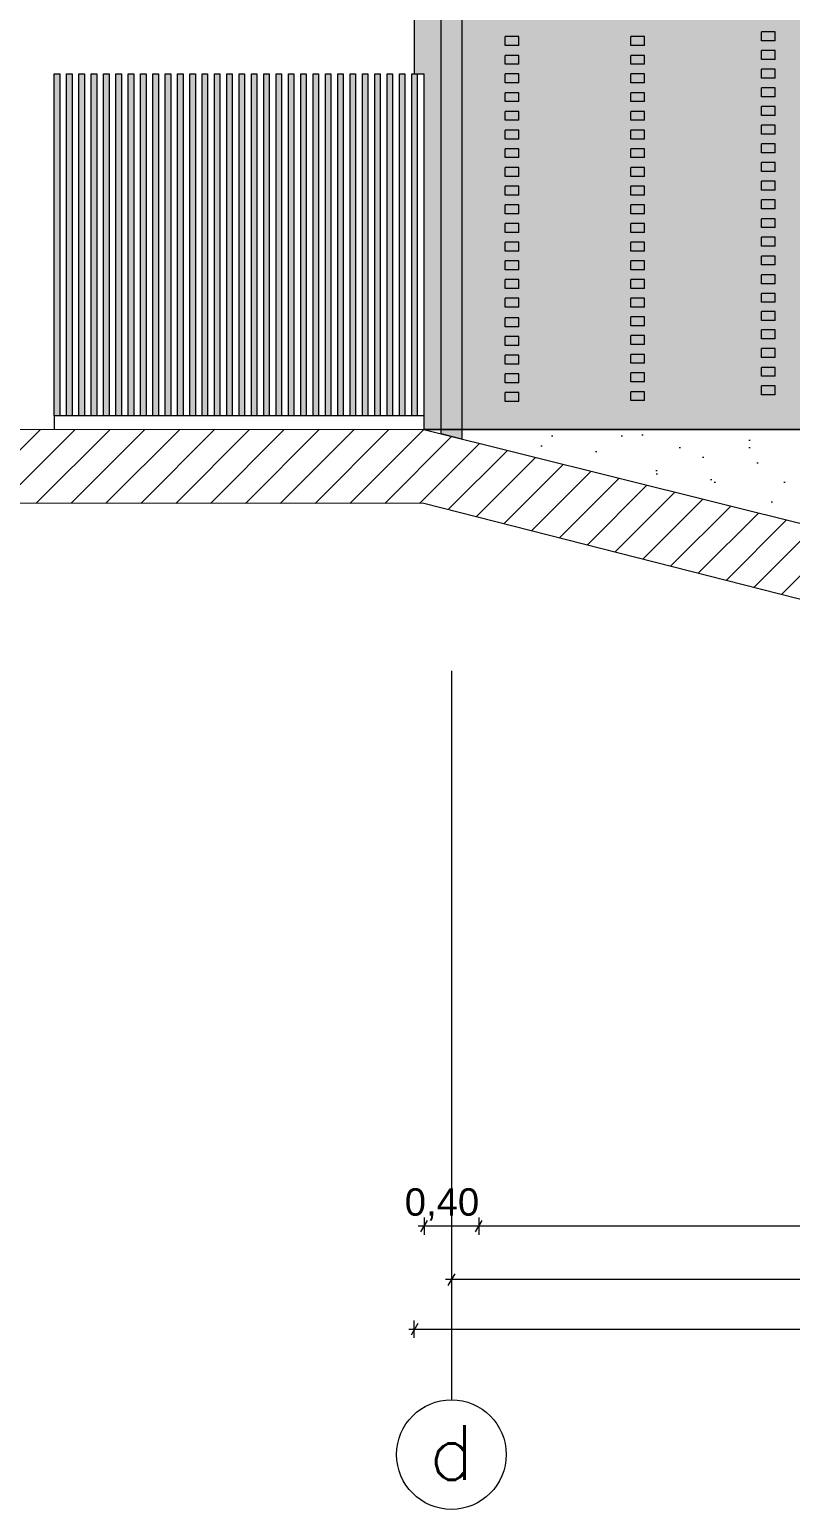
# Model space of a CAD drawing. Header units: metres. Extents: x 476297 to 476657, y 4620828 to 4621206.
# Drawn here: x 476550.35 to 476555.9, y 4621021.18 to 4621031.99 of the extents above; entities that cross this region are included whole.
import ezdxf

# ---------------------------------------------------------------- set-up
doc = ezdxf.new("R2010")
doc.units = ezdxf.units.M
doc.header["$MEASUREMENT"] = 0
doc.set_wipeout_variables(frame=1)
doc.linetypes.add('Wipeout_Contour', pattern=[1, 0, -1])
for name, color, linetype in [('0_Pen_No__42_Pen_No__250', 7, 'Continuous'), ('a-iataki_Pen_No__5_Pen_No__5', 7, 'Continuous'), ('New2D Drafting - General_Pen_No__30_Pen_No__9_Pen_No__9', 7, 'Continuous'), ('New2D Drafting - General_Pen_No__7', 7, 'Continuous'), ('New_________ _________ ___2', 7, 'Continuous'), ('NewStructural - Bearing', 7, 'Continuous'), ('zoma', 7, 'Continuous'), ('zoma_Pen_No__5', 7, 'Continuous')]:
    doc.layers.add(name, color=color, linetype=linetype)
doc.styles.add('GENERATED_STYLE_2', font='arial.ttf')
doc.dimstyles.new('GENERATED_STYLE__1', dxfattribs={"dimtxt": 0.2, "dimasz": 0.064421, "dimexe": 0.18, "dimexo": 0.003, "dimgap": 0.09, "dimtad": 1, "dimtih": 1, "dimtoh": 1, "dimzin": 0, "dimdsep": 46, "dimtxsty": 'GENERATED_STYLE_2', "dimblk": 'ARROWHEAD_2', "dimblk1": 'ARROWHEAD_2', "dimblk2": 'ARROWHEAD_2', "dimcen": 0.09, "dimclrd": 142, "dimclre": 142, "dimclrt": 142, "dimadec": 0, "dimazin": 0, "dimtfac": 1, "dimtdec": 4, "dimtmove": 0, "dimatfit": 3, "dimfxl": 1, "dimtolj": 1, "dimtzin": 0, "dimarcsym": 0})
doc.dimstyles.new('GENERATED_STYLE__2', dxfattribs={"dimtxt": 0.2, "dimasz": 0.064421, "dimexe": 0.18, "dimexo": 0.003, "dimgap": 0.09, "dimtad": 1, "dimtih": 1, "dimtoh": 1, "dimzin": 0, "dimdsep": 46, "dimtxsty": 'GENERATED_STYLE_2', "dimblk": 'ARROWHEAD_2', "dimblk1": 'ARROWHEAD_2', "dimblk2": 'ARROWHEAD_2', "dimcen": 0.09, "dimclrd": 142, "dimclre": 142, "dimclrt": 142, "dimadec": 0, "dimazin": 0, "dimtfac": 1, "dimtdec": 4, "dimtmove": 2, "dimatfit": 3, "dimfxl": 1, "dimtolj": 1, "dimtzin": 0, "dimarcsym": 0})

# ---------------------------------------------------------------- blocks, each defined once
blk = doc.blocks.new('*D18', base_point=(476844.527, 4621385.791))
at = {"layer": 'zoma', "color": 142, "linetype": 'Continuous', "lineweight": 0, "transparency": 16777216}
for p, q in [((476553.45, 4621022.9), (476553.401, 4621022.815)), ((476553.426, 4621022.921), (476553.426, 4621022.794)), ((476560.301, 4621022.815), (476560.35, 4621022.9)), ((476560.326, 4621022.921), (476560.326, 4621022.794)), ((476553.426, 4621022.858), (476553.384, 4621022.858)), ((476560.326, 4621022.858), (476553.426, 4621022.858))]:
    blk.add_line(p, q, dxfattribs=at)
at = {"layer": 'zoma', "color": 142, "lineweight": 0, "transparency": 16777216, "insert": (476556.61, 4621022.898), "char_height": 0.2, "attachment_point": 7, "style": 'GENERATED_STYLE_2'}
blk.add_mtext('\\A1;{\\pql;\\fArial CYR|b0|i0|c204|p34;6,90}', dxfattribs=at)
blk = doc.blocks.new('ARROWHEAD_2')
at = {"color": 0, "linetype": 'Continuous', "lineweight": 0}
for p, q in [((0, 0), (-1, 0)), ((-0.38, -0.66), (0.38, 0.66))]:
    blk.add_line(p, q, dxfattribs=at)
blk = doc.blocks.new('*D24', base_point=(476844.527, 4621385.791))
at = {"layer": 'zoma', "color": 142, "linetype": 'Continuous', "lineweight": 0, "transparency": 16777216}
for p, q in [((476553.626, 4621023.311), (476553.626, 4621023.184)), ((476560.126, 4621023.311), (476560.126, 4621023.184)), ((476553.601, 4621023.205), (476553.65, 4621023.29)), ((476560.126, 4621023.247), (476553.626, 4621023.247)), ((476560.101, 4621023.205), (476560.15, 4621023.29))]:
    blk.add_line(p, q, dxfattribs=at)
at = {"layer": 'zoma', "color": 142, "lineweight": 0, "transparency": 16777216, "insert": (476556.61, 4621023.287), "char_height": 0.2, "attachment_point": 7, "style": 'GENERATED_STYLE_2'}
blk.add_mtext('\\A1;{\\pql;\\fArial CYR|b0|i0|c204|p34;6,50}', dxfattribs=at)
blk = doc.blocks.new('*D25', base_point=(476844.527, 4621385.791))
at = {"layer": 'zoma', "color": 142, "linetype": 'Continuous', "lineweight": 0, "transparency": 16777216}
for p, q in [((476553.226, 4621023.311), (476553.226, 4621023.184)), ((476553.626, 4621023.311), (476553.626, 4621023.184)), ((476553.226, 4621023.247), (476553.184, 4621023.247)), ((476553.25, 4621023.29), (476553.201, 4621023.205)), ((476553.626, 4621023.247), (476553.226, 4621023.247)), ((476553.601, 4621023.205), (476553.65, 4621023.29))]:
    blk.add_line(p, q, dxfattribs=at)
at = {"layer": 'zoma', "color": 142, "lineweight": 0, "transparency": 16777216, "insert": (476553.085, 4621023.287), "char_height": 0.2, "attachment_point": 7, "style": 'GENERATED_STYLE_2'}
blk.add_mtext('\\A1;{\\pql;\\fArial CYR|b0|i0|c204|p34;0,40}', dxfattribs=at)
blk = doc.blocks.new('*D27', base_point=(476844.527, 4621385.791))
at = {"layer": 'zoma', "color": 142, "linetype": 'Continuous', "lineweight": 0, "transparency": 16777216}
for p, q in [((476553.18, 4621022.537), (476553.131, 4621022.452)), ((476553.155, 4621022.431), (476553.155, 4621022.558)), ((476570.901, 4621022.452), (476570.95, 4621022.537)), ((476570.925, 4621022.431), (476570.925, 4621022.558)), ((476553.114, 4621022.495), (476553.155, 4621022.495)), ((476553.155, 4621022.495), (476570.925, 4621022.495)), ((476570.925, 4621022.495), (476570.967, 4621022.495))]:
    blk.add_line(p, q, dxfattribs=at)
at = {"layer": 'zoma', "color": 142, "lineweight": 0, "transparency": 16777216, "insert": (476561.698, 4621022.535), "char_height": 0.2, "attachment_point": 7, "style": 'GENERATED_STYLE_2'}
blk.add_mtext('\\A1;{\\pql;\\fArial CYR|b0|i0|c204|p34;17,77}', dxfattribs=at)

msp = doc.modelspace()

# ---------------------------------------------------------------- hatches: boundary and pattern name
at = {"layer": 'New2D Drafting - General_Pen_No__30_Pen_No__9_Pen_No__9', "linetype": 'Continuous', "lineweight": 0}
for points in [[(476550.526, 4621031.666), (476550.566, 4621031.666), (476550.566, 4621029.166), (476550.526, 4621029.166)], [(476550.616, 4621031.666), (476550.656, 4621031.666), (476550.656, 4621029.166), (476550.616, 4621029.166)], [(476550.706, 4621031.666), (476550.746, 4621031.666), (476550.746, 4621029.166), (476550.706, 4621029.166)], [(476550.796, 4621031.666), (476550.836, 4621031.666), (476550.836, 4621029.166), (476550.796, 4621029.166)], [(476550.886, 4621031.666), (476550.926, 4621031.666), (476550.926, 4621029.166), (476550.886, 4621029.166)], [(476550.976, 4621031.666), (476551.016, 4621031.666), (476551.016, 4621029.166), (476550.976, 4621029.166)], [(476551.066, 4621031.666), (476551.106, 4621031.666), (476551.106, 4621029.166), (476551.066, 4621029.166)], [(476551.156, 4621031.666), (476551.196, 4621031.666), (476551.196, 4621029.166), (476551.156, 4621029.166)], [(476551.246, 4621031.666), (476551.286, 4621031.666), (476551.286, 4621029.166), (476551.246, 4621029.166)], [(476551.336, 4621031.666), (476551.376, 4621031.666), (476551.376, 4621029.166), (476551.336, 4621029.166)], [(476551.426, 4621031.666), (476551.466, 4621031.666), (476551.466, 4621029.166), (476551.426, 4621029.166)], [(476551.516, 4621031.666), (476551.556, 4621031.666), (476551.556, 4621029.166), (476551.516, 4621029.166)], [(476551.606, 4621031.666), (476551.646, 4621031.666), (476551.646, 4621029.166), (476551.606, 4621029.166)], [(476551.696, 4621031.666), (476551.736, 4621031.666), (476551.736, 4621029.166), (476551.696, 4621029.166)], [(476551.786, 4621031.666), (476551.826, 4621031.666), (476551.826, 4621029.166), (476551.786, 4621029.166)], [(476551.876, 4621031.666), (476551.916, 4621031.666), (476551.916, 4621029.166), (476551.876, 4621029.166)], [(476551.966, 4621031.666), (476552.006, 4621031.666), (476552.006, 4621029.166), (476551.966, 4621029.166)], [(476552.056, 4621031.666), (476552.096, 4621031.666), (476552.096, 4621029.166), (476552.056, 4621029.166)], [(476552.146, 4621031.666), (476552.186, 4621031.666), (476552.186, 4621029.166), (476552.146, 4621029.166)], [(476552.236, 4621031.666), (476552.276, 4621031.666), (476552.276, 4621029.166), (476552.236, 4621029.166)], [(476552.326, 4621031.666), (476552.366, 4621031.666), (476552.366, 4621029.166), (476552.326, 4621029.166)], [(476552.416, 4621031.666), (476552.456, 4621031.666), (476552.456, 4621029.166), (476552.416, 4621029.166)], [(476552.506, 4621031.666), (476552.546, 4621031.666), (476552.546, 4621029.166), (476552.506, 4621029.166)], [(476552.596, 4621031.666), (476552.636, 4621031.666), (476552.636, 4621029.166), (476552.596, 4621029.166)], [(476552.686, 4621031.666), (476552.726, 4621031.666), (476552.726, 4621029.166), (476552.686, 4621029.166)], [(476552.776, 4621031.666), (476552.816, 4621031.666), (476552.816, 4621029.166), (476552.776, 4621029.166)], [(476552.866, 4621031.666), (476552.906, 4621031.666), (476552.906, 4621029.166), (476552.866, 4621029.166)], [(476552.956, 4621031.666), (476552.996, 4621031.666), (476552.996, 4621029.166), (476552.956, 4621029.166)], [(476553.046, 4621031.666), (476553.086, 4621031.666), (476553.086, 4621029.166), (476553.046, 4621029.166)], [(476553.136, 4621031.666), (476553.176, 4621031.666), (476553.176, 4621029.166), (476553.136, 4621029.166)]]:
    msp.add_hatch(color=255, dxfattribs=at).paths.add_polyline_path(points)

# ---------------------------------------------------------------- linework, layer by layer
at = {"layer": '0_Pen_No__42_Pen_No__250', "color": 144, "linetype": 'Continuous', "lineweight": 0}
msp.add_circle((476553.426, 4621021.579), 0.4, dxfattribs=at)
at = {"layer": 'New2D Drafting - General_Pen_No__30_Pen_No__9_Pen_No__9', "color": 7, "linetype": 'Continuous', "lineweight": 0, "flags": 128}
for points in [[(476550.526, 4621031.666), (476550.566, 4621031.666), (476550.566, 4621029.166), (476550.526, 4621029.166)], [(476550.616, 4621031.666), (476550.656, 4621031.666), (476550.656, 4621029.166), (476550.616, 4621029.166)], [(476550.706, 4621031.666), (476550.746, 4621031.666), (476550.746, 4621029.166), (476550.706, 4621029.166)], [(476550.796, 4621031.666), (476550.836, 4621031.666), (476550.836, 4621029.166), (476550.796, 4621029.166)], [(476550.886, 4621031.666), (476550.926, 4621031.666), (476550.926, 4621029.166), (476550.886, 4621029.166)], [(476550.976, 4621031.666), (476551.016, 4621031.666), (476551.016, 4621029.166), (476550.976, 4621029.166)], [(476551.066, 4621031.666), (476551.106, 4621031.666), (476551.106, 4621029.166), (476551.066, 4621029.166)], [(476551.156, 4621031.666), (476551.196, 4621031.666), (476551.196, 4621029.166), (476551.156, 4621029.166)], [(476551.246, 4621031.666), (476551.286, 4621031.666), (476551.286, 4621029.166), (476551.246, 4621029.166)], [(476551.336, 4621031.666), (476551.376, 4621031.666), (476551.376, 4621029.166), (476551.336, 4621029.166)], [(476551.426, 4621031.666), (476551.466, 4621031.666), (476551.466, 4621029.166), (476551.426, 4621029.166)], [(476551.516, 4621031.666), (476551.556, 4621031.666), (476551.556, 4621029.166), (476551.516, 4621029.166)], [(476551.606, 4621031.666), (476551.646, 4621031.666), (476551.646, 4621029.166), (476551.606, 4621029.166)], [(476551.696, 4621031.666), (476551.736, 4621031.666), (476551.736, 4621029.166), (476551.696, 4621029.166)], [(476551.786, 4621031.666), (476551.826, 4621031.666), (476551.826, 4621029.166), (476551.786, 4621029.166)], [(476551.876, 4621031.666), (476551.916, 4621031.666), (476551.916, 4621029.166), (476551.876, 4621029.166)], [(476551.966, 4621031.666), (476552.006, 4621031.666), (476552.006, 4621029.166), (476551.966, 4621029.166)], [(476552.056, 4621031.666), (476552.096, 4621031.666), (476552.096, 4621029.166), (476552.056, 4621029.166)], [(476552.146, 4621031.666), (476552.186, 4621031.666), (476552.186, 4621029.166), (476552.146, 4621029.166)], [(476552.236, 4621031.666), (476552.276, 4621031.666), (476552.276, 4621029.166), (476552.236, 4621029.166)], [(476552.326, 4621031.666), (476552.366, 4621031.666), (476552.366, 4621029.166), (476552.326, 4621029.166)], [(476552.416, 4621031.666), (476552.456, 4621031.666), (476552.456, 4621029.166), (476552.416, 4621029.166)], [(476552.506, 4621031.666), (476552.546, 4621031.666), (476552.546, 4621029.166), (476552.506, 4621029.166)], [(476552.596, 4621031.666), (476552.636, 4621031.666), (476552.636, 4621029.166), (476552.596, 4621029.166)], [(476552.686, 4621031.666), (476552.726, 4621031.666), (476552.726, 4621029.166), (476552.686, 4621029.166)], [(476552.776, 4621031.666), (476552.816, 4621031.666), (476552.816, 4621029.166), (476552.776, 4621029.166)], [(476552.866, 4621031.666), (476552.906, 4621031.666), (476552.906, 4621029.166), (476552.866, 4621029.166)], [(476552.956, 4621031.666), (476552.996, 4621031.666), (476552.996, 4621029.166), (476552.956, 4621029.166)], [(476553.046, 4621031.666), (476553.086, 4621031.666), (476553.086, 4621029.166), (476553.046, 4621029.166)], [(476553.136, 4621031.666), (476553.176, 4621031.666), (476553.176, 4621029.166), (476553.136, 4621029.166)]]:
    msp.add_lwpolyline(points, close=True, dxfattribs=at)
at = {"layer": 'NewStructural - Bearing', "color": 7, "linetype": 'Continuous', "lineweight": 0}
for p, q in [((476555.691, 4621031.907), (476555.691, 4621031.972)), ((476555.791, 4621031.972), (476555.691, 4621031.972)), ((476555.791, 4621031.907), (476555.791, 4621031.972)), ((476553.818, 4621031.872), (476553.818, 4621031.937)), ((476553.918, 4621031.937), (476553.818, 4621031.937)), ((476553.918, 4621031.872), (476553.818, 4621031.872)), ((476553.918, 4621031.872), (476553.918, 4621031.937)), ((476554.737, 4621031.872), (476554.737, 4621031.937)), ((476554.837, 4621031.937), (476554.737, 4621031.937)), ((476554.837, 4621031.872), (476554.737, 4621031.872)), ((476554.837, 4621031.872), (476554.837, 4621031.937)), ((476555.791, 4621031.907), (476555.691, 4621031.907)), ((476555.691, 4621031.771), (476555.691, 4621031.836)), ((476555.791, 4621031.836), (476555.691, 4621031.836)), ((476555.791, 4621031.771), (476555.791, 4621031.836)), ((476553.818, 4621031.735), (476553.818, 4621031.8)), ((476553.918, 4621031.8), (476553.818, 4621031.8)), ((476553.918, 4621031.735), (476553.818, 4621031.735)), ((476553.918, 4621031.735), (476553.918, 4621031.8)), ((476554.737, 4621031.735), (476554.737, 4621031.8)), ((476554.837, 4621031.8), (476554.737, 4621031.8)), ((476554.837, 4621031.735), (476554.737, 4621031.735)), ((476554.837, 4621031.735), (476554.837, 4621031.8)), ((476555.791, 4621031.771), (476555.691, 4621031.771)), ((476553.818, 4621031.599), (476553.818, 4621031.664)), ((476553.918, 4621031.664), (476553.818, 4621031.664)), ((476553.918, 4621031.599), (476553.918, 4621031.664)), ((476554.737, 4621031.599), (476554.737, 4621031.664)), ((476554.837, 4621031.664), (476554.737, 4621031.664)), ((476554.837, 4621031.599), (476554.837, 4621031.664)), ((476555.691, 4621031.634), (476555.691, 4621031.699)), ((476555.791, 4621031.699), (476555.691, 4621031.699)), ((476555.791, 4621031.634), (476555.691, 4621031.634)), ((476555.791, 4621031.634), (476555.791, 4621031.699)), ((476553.918, 4621031.599), (476553.818, 4621031.599)), ((476553.818, 4621031.462), (476553.818, 4621031.527)), ((476553.918, 4621031.527), (476553.818, 4621031.527)), ((476553.918, 4621031.462), (476553.918, 4621031.527)), ((476554.837, 4621031.599), (476554.737, 4621031.599)), ((476554.737, 4621031.462), (476554.737, 4621031.527)), ((476554.837, 4621031.527), (476554.737, 4621031.527)), ((476554.837, 4621031.462), (476554.837, 4621031.527)), ((476555.691, 4621031.498), (476555.691, 4621031.563)), ((476555.791, 4621031.563), (476555.691, 4621031.563)), ((476555.791, 4621031.498), (476555.791, 4621031.563)), ((476553.918, 4621031.462), (476553.818, 4621031.462)), ((476554.837, 4621031.462), (476554.737, 4621031.462)), ((476555.791, 4621031.498), (476555.691, 4621031.498)), ((476555.691, 4621031.361), (476555.691, 4621031.426)), ((476555.791, 4621031.426), (476555.691, 4621031.426)), ((476555.791, 4621031.361), (476555.791, 4621031.426)), ((476553.818, 4621031.326), (476553.818, 4621031.391)), ((476553.918, 4621031.391), (476553.818, 4621031.391)), ((476553.918, 4621031.326), (476553.818, 4621031.326)), ((476553.918, 4621031.326), (476553.918, 4621031.391)), ((476554.737, 4621031.326), (476554.737, 4621031.391)), ((476554.837, 4621031.391), (476554.737, 4621031.391)), ((476554.837, 4621031.326), (476554.737, 4621031.326)), ((476554.837, 4621031.326), (476554.837, 4621031.391)), ((476555.791, 4621031.361), (476555.691, 4621031.361)), ((476553.818, 4621031.189), (476553.818, 4621031.254)), ((476553.918, 4621031.254), (476553.818, 4621031.254)), ((476553.918, 4621031.189), (476553.818, 4621031.189)), ((476553.918, 4621031.189), (476553.918, 4621031.254)), ((476554.737, 4621031.189), (476554.737, 4621031.254)), ((476554.837, 4621031.254), (476554.737, 4621031.254)), ((476554.837, 4621031.189), (476554.737, 4621031.189)), ((476554.837, 4621031.189), (476554.837, 4621031.254)), ((476555.691, 4621031.225), (476555.691, 4621031.29)), ((476555.791, 4621031.29), (476555.691, 4621031.29)), ((476555.791, 4621031.225), (476555.691, 4621031.225)), ((476555.791, 4621031.225), (476555.791, 4621031.29)), ((476553.818, 4621031.053), (476553.818, 4621031.118)), ((476553.918, 4621031.118), (476553.818, 4621031.118)), ((476553.918, 4621031.053), (476553.918, 4621031.118)), ((476554.737, 4621031.053), (476554.737, 4621031.118)), ((476554.837, 4621031.118), (476554.737, 4621031.118)), ((476554.837, 4621031.053), (476554.837, 4621031.118)), ((476555.691, 4621031.088), (476555.691, 4621031.153)), ((476555.791, 4621031.153), (476555.691, 4621031.153)), ((476555.791, 4621031.088), (476555.691, 4621031.088)), ((476555.791, 4621031.088), (476555.791, 4621031.153)), ((476553.918, 4621031.053), (476553.818, 4621031.053)), ((476553.818, 4621030.916), (476553.818, 4621030.981)), ((476553.918, 4621030.981), (476553.818, 4621030.981)), ((476553.918, 4621030.916), (476553.918, 4621030.981)), ((476554.837, 4621031.053), (476554.737, 4621031.053)), ((476554.737, 4621030.916), (476554.737, 4621030.981)), ((476554.837, 4621030.981), (476554.737, 4621030.981)), ((476554.837, 4621030.916), (476554.837, 4621030.981)), ((476555.691, 4621030.952), (476555.691, 4621031.017)), ((476555.791, 4621031.017), (476555.691, 4621031.017)), ((476555.791, 4621030.952), (476555.791, 4621031.017)), ((476553.918, 4621030.916), (476553.818, 4621030.916)), ((476554.837, 4621030.916), (476554.737, 4621030.916)), ((476555.791, 4621030.952), (476555.691, 4621030.952)), ((476555.691, 4621030.815), (476555.691, 4621030.88)), ((476555.791, 4621030.88), (476555.691, 4621030.88)), ((476555.791, 4621030.815), (476555.791, 4621030.88)), ((476553.818, 4621030.78), (476553.818, 4621030.845)), ((476553.918, 4621030.845), (476553.818, 4621030.845)), ((476553.918, 4621030.78), (476553.818, 4621030.78)), ((476553.918, 4621030.78), (476553.918, 4621030.845)), ((476554.737, 4621030.78), (476554.737, 4621030.845)), ((476554.837, 4621030.845), (476554.737, 4621030.845)), ((476554.837, 4621030.78), (476554.737, 4621030.78)), ((476554.837, 4621030.78), (476554.837, 4621030.845)), ((476555.791, 4621030.815), (476555.691, 4621030.815)), ((476553.818, 4621030.643), (476553.818, 4621030.708)), ((476553.918, 4621030.708), (476553.818, 4621030.708)), ((476553.918, 4621030.643), (476553.818, 4621030.643)), ((476553.918, 4621030.643), (476553.918, 4621030.708)), ((476554.737, 4621030.643), (476554.737, 4621030.708)), ((476554.837, 4621030.708), (476554.737, 4621030.708)), ((476554.837, 4621030.643), (476554.737, 4621030.643)), ((476554.837, 4621030.643), (476554.837, 4621030.708)), ((476555.691, 4621030.679), (476555.691, 4621030.744)), ((476555.791, 4621030.744), (476555.691, 4621030.744)), ((476555.791, 4621030.679), (476555.691, 4621030.679)), ((476555.791, 4621030.679), (476555.791, 4621030.744)), ((476553.818, 4621030.507), (476553.818, 4621030.572)), ((476553.918, 4621030.572), (476553.818, 4621030.572)), ((476553.918, 4621030.507), (476553.918, 4621030.572)), ((476554.737, 4621030.507), (476554.737, 4621030.572)), ((476554.837, 4621030.572), (476554.737, 4621030.572)), ((476554.837, 4621030.507), (476554.837, 4621030.572)), ((476555.691, 4621030.542), (476555.691, 4621030.607)), ((476555.791, 4621030.607), (476555.691, 4621030.607)), ((476555.791, 4621030.542), (476555.691, 4621030.542)), ((476555.791, 4621030.542), (476555.791, 4621030.607)), ((476553.918, 4621030.507), (476553.818, 4621030.507)), ((476553.818, 4621030.37), (476553.818, 4621030.435)), ((476553.918, 4621030.435), (476553.818, 4621030.435)), ((476553.918, 4621030.37), (476553.918, 4621030.435)), ((476554.837, 4621030.507), (476554.737, 4621030.507)), ((476554.737, 4621030.37), (476554.737, 4621030.435)), ((476554.837, 4621030.435), (476554.737, 4621030.435)), ((476554.837, 4621030.37), (476554.837, 4621030.435)), ((476555.691, 4621030.406), (476555.691, 4621030.471)), ((476555.791, 4621030.471), (476555.691, 4621030.471)), ((476555.791, 4621030.406), (476555.791, 4621030.471)), ((476553.918, 4621030.37), (476553.818, 4621030.37)), ((476554.837, 4621030.37), (476554.737, 4621030.37)), ((476555.791, 4621030.406), (476555.691, 4621030.406)), ((476555.691, 4621030.269), (476555.691, 4621030.334)), ((476555.791, 4621030.334), (476555.691, 4621030.334)), ((476555.791, 4621030.269), (476555.791, 4621030.334)), ((476553.818, 4621030.234), (476553.818, 4621030.299)), ((476553.918, 4621030.299), (476553.818, 4621030.299)), ((476553.918, 4621030.234), (476553.818, 4621030.234)), ((476553.918, 4621030.234), (476553.918, 4621030.299)), ((476554.737, 4621030.234), (476554.737, 4621030.299)), ((476554.837, 4621030.299), (476554.737, 4621030.299)), ((476554.837, 4621030.234), (476554.737, 4621030.234)), ((476554.837, 4621030.234), (476554.837, 4621030.299)), ((476555.791, 4621030.269), (476555.691, 4621030.269)), ((476553.818, 4621030.097), (476553.818, 4621030.162)), ((476553.918, 4621030.162), (476553.818, 4621030.162)), ((476553.918, 4621030.097), (476553.918, 4621030.162)), ((476554.737, 4621030.097), (476554.737, 4621030.162)), ((476554.837, 4621030.162), (476554.737, 4621030.162)), ((476554.837, 4621030.097), (476554.837, 4621030.162)), ((476555.691, 4621030.132), (476555.691, 4621030.197)), ((476555.791, 4621030.197), (476555.691, 4621030.197)), ((476555.791, 4621030.132), (476555.691, 4621030.132)), ((476555.791, 4621030.132), (476555.791, 4621030.197)), ((476553.918, 4621030.097), (476553.818, 4621030.097)), ((476553.818, 4621029.961), (476553.818, 4621030.026)), ((476553.918, 4621030.026), (476553.818, 4621030.026)), ((476553.918, 4621029.961), (476553.918, 4621030.026)), ((476554.837, 4621030.097), (476554.737, 4621030.097)), ((476554.737, 4621029.961), (476554.737, 4621030.026)), ((476554.837, 4621030.026), (476554.737, 4621030.026)), ((476554.837, 4621029.961), (476554.837, 4621030.026)), ((476555.691, 4621029.996), (476555.691, 4621030.061)), ((476555.791, 4621030.061), (476555.691, 4621030.061)), ((476555.791, 4621029.996), (476555.691, 4621029.996)), ((476555.791, 4621029.996), (476555.791, 4621030.061)), ((476553.918, 4621029.961), (476553.818, 4621029.961)), ((476554.837, 4621029.961), (476554.737, 4621029.961)), ((476554.737, 4621029.824), (476554.737, 4621029.889)), ((476554.837, 4621029.889), (476554.737, 4621029.889)), ((476554.837, 4621029.824), (476554.837, 4621029.889)), ((476555.691, 4621029.864), (476555.691, 4621029.929)), ((476555.791, 4621029.929), (476555.691, 4621029.929)), ((476555.791, 4621029.864), (476555.791, 4621029.929)), ((476553.818, 4621029.818), (476553.818, 4621029.883)), ((476553.918, 4621029.883), (476553.818, 4621029.883)), ((476553.918, 4621029.818), (476553.818, 4621029.818)), ((476553.918, 4621029.818), (476553.918, 4621029.883)), ((476554.837, 4621029.824), (476554.737, 4621029.824)), ((476555.791, 4621029.864), (476555.691, 4621029.864)), ((476555.691, 4621029.729), (476555.691, 4621029.794)), ((476555.791, 4621029.794), (476555.691, 4621029.794)), ((476555.791, 4621029.729), (476555.791, 4621029.794)), ((476553.818, 4621029.681), (476553.818, 4621029.746)), ((476553.918, 4621029.746), (476553.818, 4621029.746)), ((476553.918, 4621029.681), (476553.818, 4621029.681)), ((476553.918, 4621029.681), (476553.918, 4621029.746)), ((476554.737, 4621029.688), (476554.737, 4621029.753)), ((476554.837, 4621029.753), (476554.737, 4621029.753)), ((476554.837, 4621029.688), (476554.737, 4621029.688)), ((476554.837, 4621029.688), (476554.837, 4621029.753)), ((476555.791, 4621029.729), (476555.691, 4621029.729)), ((476553.818, 4621029.545), (476553.818, 4621029.61)), ((476553.918, 4621029.61), (476553.818, 4621029.61)), ((476553.918, 4621029.545), (476553.918, 4621029.61)), ((476554.737, 4621029.551), (476554.737, 4621029.616)), ((476554.837, 4621029.616), (476554.737, 4621029.616)), ((476554.837, 4621029.551), (476554.837, 4621029.616)), ((476555.691, 4621029.593), (476555.691, 4621029.658)), ((476555.791, 4621029.658), (476555.691, 4621029.658)), ((476555.791, 4621029.593), (476555.691, 4621029.593)), ((476555.791, 4621029.593), (476555.791, 4621029.658)), ((476553.918, 4621029.545), (476553.818, 4621029.545)), ((476553.818, 4621029.408), (476553.818, 4621029.473)), ((476553.918, 4621029.473), (476553.818, 4621029.473)), ((476553.918, 4621029.408), (476553.918, 4621029.473)), ((476554.837, 4621029.551), (476554.737, 4621029.551)), ((476554.737, 4621029.415), (476554.737, 4621029.48)), ((476554.837, 4621029.48), (476554.737, 4621029.48)), ((476554.837, 4621029.415), (476554.837, 4621029.48)), ((476555.691, 4621029.456), (476555.691, 4621029.521)), ((476555.791, 4621029.521), (476555.691, 4621029.521)), ((476555.791, 4621029.456), (476555.691, 4621029.456)), ((476555.791, 4621029.456), (476555.791, 4621029.521)), ((476553.918, 4621029.408), (476553.818, 4621029.408)), ((476554.837, 4621029.415), (476554.737, 4621029.415)), ((476555.691, 4621029.32), (476555.691, 4621029.385)), ((476555.791, 4621029.385), (476555.691, 4621029.385)), ((476555.791, 4621029.32), (476555.791, 4621029.385)), ((476553.818, 4621029.272), (476553.818, 4621029.337)), ((476553.918, 4621029.337), (476553.818, 4621029.337)), ((476553.918, 4621029.272), (476553.818, 4621029.272)), ((476553.918, 4621029.272), (476553.918, 4621029.337)), ((476554.737, 4621029.278), (476554.737, 4621029.343)), ((476554.837, 4621029.343), (476554.737, 4621029.343)), ((476554.837, 4621029.278), (476554.737, 4621029.278)), ((476554.837, 4621029.278), (476554.837, 4621029.343)), ((476555.791, 4621029.32), (476555.691, 4621029.32))]:
    msp.add_line(p, q, dxfattribs=at)

# ---------------------------------------------------------------- texts
at = {"layer": 'a-iataki_Pen_No__5_Pen_No__5', "color": 142, "linetype": 'Continuous', "lineweight": 0, "insert": (476553.59, 4621021.794), "char_height": 0.4, "attachment_point": 3}
msp.add_mtext('\\A1;{\\pqr;\\Ftxt.shx;d}', dxfattribs=at)

# ---------------------------------------------------------------- dimensions: what is measured, and where the dimension line sits
at = {"layer": 'zoma', "color": 142, "linetype": 'Continuous', "lineweight": 0}
for base, p1, p2, dimstyle, picture, middle in [((476553.426, 4621022.858), (476560.326, 4621023.722), (476553.426, 4621024.023), 'GENERATED_STYLE__1', '*D18', (476556.869, 4621022.998)), ((476553.226, 4621023.247), (476553.626, 4621023.557), (476553.226, 4621023.557), 'GENERATED_STYLE__2', '*D25', (476553.344, 4621023.387)), ((476553.626, 4621023.247), (476560.126, 4621023.557), (476553.626, 4621023.557), 'GENERATED_STYLE__1', '*D24', (476556.869, 4621023.387))]:
    dim = msp.add_linear_dim(base=base, p1=p1, p2=p2, angle=180, dimstyle=dimstyle, dxfattribs=at)
    dim.commit()
    dim.dimension.update_dxf_attribs({"geometry": picture, "text_midpoint": middle, "dimtype": 160})

# ---------------------------------------------------------------- wipeouts: each hides what was drawn before it
at = {"color": 254, "linetype": 'Wipeout_Contour', "lineweight": 0, "ltscale": 41809820.4274625}
msp.add_wipeout([(476570.925, 4621029.066), (476553.225, 4621029.066), (476563.875, 4621026.413), (476563.875, 4621024.666), (476566.525, 4621024.666), (476566.525, 4621028.066), (476568.525, 4621028.066), (476568.525, 4621024.666), (476570.925, 4621024.666)], dxfattribs=at).dxf.layer = 'New2D Drafting - General_Pen_No__30_Pen_No__9_Pen_No__9'

# ---------------------------------------------------------------- next in the draw order: hatches: boundary and pattern name
at = {"layer": 'New2D Drafting - General_Pen_No__30_Pen_No__9_Pen_No__9', "linetype": 'Continuous', "lineweight": 0}
h = msp.add_hatch(dxfattribs=at)
h.set_pattern_fill('BRICK___RUNNING_BOND', color=252, style=0, pattern_type=2)
h.set_pattern_definition([(180, (476560.325686, 4621034.17524), (0, 0.06664), []), (90, (476560.32569, 4621034.17524), (0.2448, 0), [0.06664, -0.06664]), (90, (476560.20329, 4621034.24188), (0.2448, 0), [0.06664, -0.06664])])
h.paths.add_polyline_path([(476553.155, 4621031.666), (476553.225, 4621031.666), (476553.225, 4621029.066), (476570.925, 4621029.066), (476570.925, 4621024.666), (476570.995, 4621024.666), (476570.995, 4621029.166), (476570.995, 4621039.166), (476553.155, 4621039.166), (476553.155, 4621038.706)])
h.paths.add_polyline_path([(476558.525, 4621031.666), (476560.125, 4621031.666), (476560.125, 4621030.066), (476558.525, 4621030.066)], flags=0)
h.paths.add_polyline_path([(476560.125, 4621036.466), (476560.125, 4621038.066), (476558.525, 4621038.066), (476558.525, 4621036.466)], flags=0)
h.paths.add_polyline_path([(476558.525, 4621034.866), (476560.125, 4621034.866), (476560.125, 4621033.266), (476558.525, 4621033.266)], flags=0)
h.paths.add_polyline_path([(476565.826, 4621030.066), (476564.225, 4621030.066), (476564.225, 4621031.666), (476565.826, 4621031.666)], flags=0)
h.paths.add_polyline_path([(476564.225, 4621034.866), (476565.826, 4621034.866), (476565.826, 4621033.266), (476564.225, 4621033.266)], flags=0)
h.paths.add_polyline_path([(476564.225, 4621038.066), (476564.225, 4621036.466), (476565.826, 4621036.466), (476565.826, 4621038.066)], flags=0)
msp.add_hatch(color=255, dxfattribs=at).paths.add_polyline_path([(476553.501, 4621028.997), (476553.351, 4621029.036), (476553.351, 4621038.466), (476553.501, 4621038.466)])
h = msp.add_hatch(dxfattribs=at)
h.set_pattern_fill('CUT_STONE', color=8, style=0, pattern_type=2)
h.set_pattern_definition([(45, (476844.52715, 4621386.59104), (-0.25455844, 0.25455844), [0, -0.24, 0, -0.36]), (110, (476845.32715, 4621386.59104), (0.33828934, 0.12312725), [0, -0.176, 0, -0.304])])
h.paths.add_polyline_path([(476570.925, 4621029.066), (476553.225, 4621029.066), (476563.875, 4621026.413), (476563.875, 4621024.666), (476566.525, 4621024.666), (476566.525, 4621028.066), (476568.525, 4621028.066), (476568.525, 4621024.666), (476570.925, 4621024.666)])
at = {"layer": 'New2D Drafting - General_Pen_No__7', "linetype": 'Continuous', "lineweight": 0}
h = msp.add_hatch(dxfattribs=at)
h.set_pattern_fill('MASONRY_BLOCK', style=0, pattern_type=2)
h.set_pattern_definition([(45, (476844.52715, 4621385.79104), (-0.12727922, 0.12727922), [])])
h.paths.add_polyline_path([(476543.368, 4621029.069), (476553.225, 4621029.066), (476563.875, 4621026.413), (476563.875, 4621024.666), (476575.645, 4621024.666), (476575.645, 4621024.127), (476563.336, 4621024.127), (476563.336, 4621025.951), (476553.225, 4621028.527), (476543.368, 4621028.53)])

# ---------------------------------------------------------------- next in the draw order: linework, layer by layer
at = {"layer": 'New2D Drafting - General_Pen_No__30_Pen_No__9_Pen_No__9', "color": 7, "linetype": 'Continuous', "lineweight": 0, "flags": 128}
for points in [[(476553.155, 4621031.666), (476553.225, 4621031.666), (476553.225, 4621029.066), (476570.925, 4621029.066), (476570.925, 4621024.666), (476570.995, 4621024.666), (476570.995, 4621029.166), (476570.995, 4621039.166), (476553.155, 4621039.166), (476553.155, 4621038.706)], [(476553.501, 4621028.997), (476553.351, 4621029.036), (476553.351, 4621038.466), (476553.501, 4621038.466)], [(476570.925, 4621029.066), (476553.225, 4621029.066), (476563.875, 4621026.413), (476563.875, 4621024.666), (476566.525, 4621024.666), (476566.525, 4621028.066), (476568.525, 4621028.066), (476568.525, 4621024.666), (476570.925, 4621024.666)]]:
    msp.add_lwpolyline(points, close=True, dxfattribs=at)
at = {"layer": 'New2D Drafting - General_Pen_No__7', "color": 7, "linetype": 'Continuous', "lineweight": 0, "flags": 128}
msp.add_lwpolyline([(476543.368, 4621029.069), (476553.225, 4621029.066), (476563.875, 4621026.413), (476563.875, 4621024.666), (476575.645, 4621024.666), (476575.645, 4621024.127), (476563.336, 4621024.127), (476563.336, 4621025.951), (476553.225, 4621028.527), (476543.368, 4621028.53)], close=True, dxfattribs=at)
at = {"layer": 'New_________ _________ ___2', "color": 7, "linetype": 'Continuous', "lineweight": 0}
msp.add_lwpolyline([(476553.225, 4621029.166), (476550.526, 4621029.166), (476550.526, 4621029.067)], dxfattribs=at)
at = {"layer": 'zoma_Pen_No__5', "color": 144, "linetype": 'Continuous', "lineweight": 0}
msp.add_line((476553.426, 4621027.303), (476553.426, 4621021.979), dxfattribs=at)

# ---------------------------------------------------------------- next in the draw order: dimensions: what is measured, and where the dimension line sits
at = {"layer": 'zoma', "color": 142, "linetype": 'Continuous', "lineweight": 0}
dim = msp.add_linear_dim(base=(476570.925, 4621022.495), p1=(476553.155, 4621024.966), p2=(476570.925, 4621023.247), dimstyle='GENERATED_STYLE__1', dxfattribs=at)
dim.commit()
dim.dimension.update_dxf_attribs({"geometry": '*D27', "text_midpoint": (476562.034, 4621022.635), "dimtype": 160})

doc.saveas('drawing.dxf')
